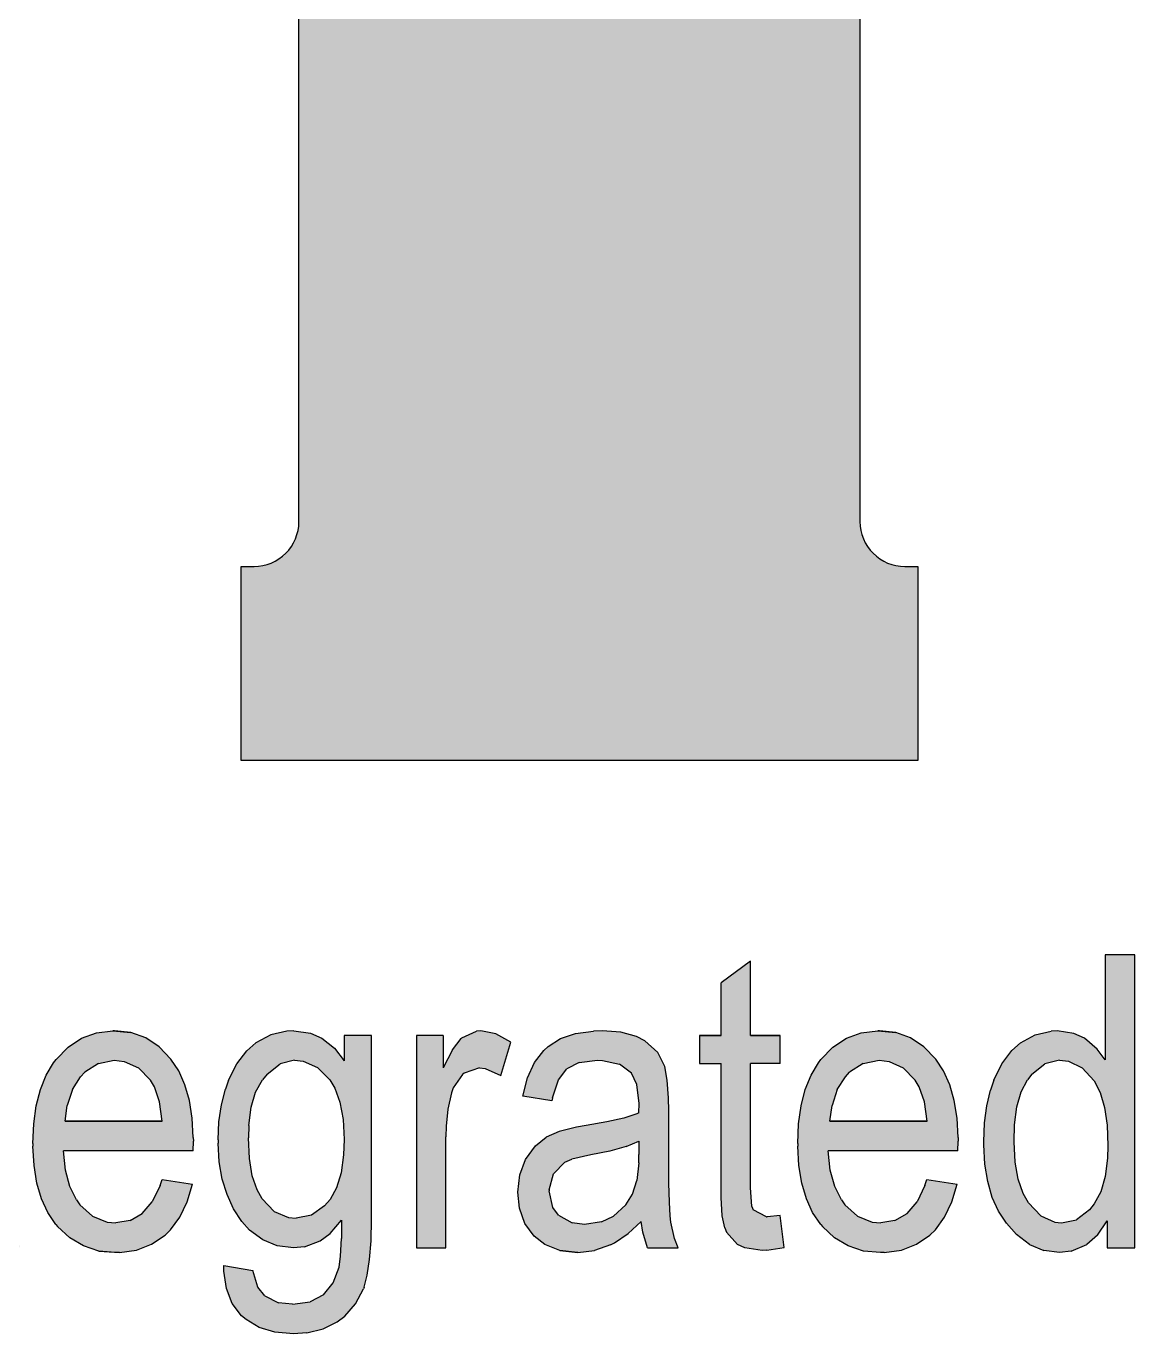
# Paper-space layout '00' of a CAD drawing. Header units: millimetres. Extents: x 22 to 862, y -5 to 589.
# Drawn here: x 761.46 to 767.55, y 460.09 to 467.28 of the extents above; entities that cross this region are included whole.
import ezdxf

# ---------------------------------------------------------------- set-up
doc = ezdxf.new("R2010")
doc.units = ezdxf.units.MM
doc.header["$LTSCALE"] = 0.5
doc.layers.add('FALTTR$0$UIS-mM', color=164, linetype='Continuous')
doc.layers.add('FALTTR$0$ZS__A0NO7', color=255, linetype='Continuous', lineweight=5)

# ---------------------------------------------------------------- blocks, each defined once
blk = doc.blocks.new('FALTTR$0$new block')
at = {"layer": 'FALTTR$0$UIS-mM'}
h = blk.add_hatch(color=256, dxfattribs=at)
edge = h.paths.add_edge_path()
edge.add_line((16.3586, 13.6535), (16.3586, 12.586))
edge.add_line((16.3586, 12.586), (16.2874, 12.586))
edge.add_arc((16.2874, 12.3396), 0.2464, 90, 180)
edge.add_line((16.041, 12.3396), (16.041, 7.7803))
edge.add_arc((16.2874, 7.7803), 0.2464, 180, 270)
edge.add_line((16.2874, 7.5339), (16.3586, 7.5339))
edge.add_line((16.3586, 7.5339), (16.3586, 6.4665))
edge.add_line((16.3586, 6.4665), (12.6402, 6.4665))
edge.add_line((12.6402, 6.4665), (12.6402, 7.5339))
edge.add_line((12.6402, 7.5339), (12.7115, 7.5339))
edge.add_arc((12.7115, 7.7803), 0.2464, 270, 360)
edge.add_line((12.9579, 7.7803), (12.9579, 12.3396))
edge.add_arc((12.7115, 12.3396), 0.2464, 0, 90)
edge.add_line((12.7115, 12.586), (12.6402, 12.586))
edge.add_line((12.6402, 12.586), (12.6402, 13.6535))
edge.add_line((12.6402, 13.6535), (16.3586, 13.6535))
h = blk.add_hatch(color=256, dxfattribs=at)
h.paths.add_polyline_path([(9.7324, 5.3986), (9.5575, 5.3986), (9.5575, 3.7878), (9.7324, 3.7878)])
h.paths.add_polyline_path([(10.0139, 3.7878), (10.1755, 3.7878), (10.1755, 4.4258), (10.1765, 4.4715), (10.187, 4.577), (10.2098, 4.6617), (10.245, 4.7235), (10.2668, 4.7472), (10.34, 4.7948), (10.4304, 4.81), (10.4542, 4.809), (10.5388, 4.7777), (10.5568, 4.7634), (10.6081, 4.6851), (10.6244, 4.6084), (10.6291, 4.4981), (10.6291, 3.7878), (10.7908, 3.7878), (10.7908, 4.5048), (10.7898, 4.5732), (10.7832, 4.6712), (10.7708, 4.7444), (10.7546, 4.7948), (10.7118, 4.8718), (10.6852, 4.8994), (10.6063, 4.9507), (10.5568, 4.9688), (10.4646, 4.9811), (10.3714, 4.9688), (10.2887, 4.9336), (10.2811, 4.9289), (10.2155, 4.8699), (10.1603, 4.79), (10.1603, 4.9545), (10.0139, 4.9545)])
h.paths.add_polyline_path([(11.0751, 4.1292), (11.076, 4.0645), (11.0817, 3.9628), (11.095, 3.8971), (11.1046, 3.8734), (11.1654, 3.8059), (11.2053, 3.7868), (11.3271, 3.7735), (11.4222, 3.7897), (11.4003, 3.9647), (11.3258, 3.9567), (11.251, 3.996), (11.2443, 4.0141), (11.2367, 4.1187), (11.2367, 4.8005), (11.4003, 4.8005), (11.4003, 4.9545), (11.2367, 4.9545), (11.2367, 5.3625), (11.0751, 5.2436), (11.0751, 4.9545), (10.9562, 4.9545), (10.9562, 4.8005), (11.0751, 4.8005)])
h.paths.add_polyline_path([(11.6637, 4.3203), (12.3768, 4.3203), (12.3787, 4.3735), (12.3778, 4.3945), (12.3721, 4.501), (12.3559, 4.597), (12.3312, 4.6835), (12.2979, 4.7596), (12.2542, 4.8252), (12.1895, 4.8918), (12.1163, 4.9412), (12.0345, 4.9707), (11.9356, 4.9811), (11.8453, 4.9697), (11.7635, 4.9393), (11.6893, 4.8908), (11.6237, 4.8224), (11.6095, 4.8043), (11.5695, 4.7358), (11.5372, 4.6569), (11.5144, 4.5685), (11.5011, 4.4696), (11.4963, 4.3612), (11.4963, 4.346), (11.503, 4.2395), (11.5182, 4.1434), (11.5439, 4.0569), (11.5781, 3.9808), (11.6228, 3.9162), (11.6323, 3.9048), (11.6989, 3.842), (11.774, 3.7973), (11.8577, 3.7697), (11.9718, 3.7612), (12.0649, 3.7745), (12.1486, 3.8068), (12.2228, 3.8572), (12.2532, 3.8867), (12.3036, 3.9551), (12.3436, 4.0398), (12.373, 4.1377), (12.2057, 4.1634), (12.1952, 4.1301), (12.1524, 4.0398), (12.0973, 3.9751), (12.0307, 3.9371), (11.9518, 3.9238), (11.9052, 3.9285), (11.8244, 3.9609), (11.755, 4.0236), (11.7359, 4.0502), (11.6998, 4.1235), (11.6751, 4.2138)])
h.paths.add_polyline_path([(11.6732, 4.4829), (11.6846, 4.5704), (11.7131, 4.6569), (11.7578, 4.7282), (11.7816, 4.7529), (11.8567, 4.8014), (11.9432, 4.8185), (11.9984, 4.8119), (12.0764, 4.7767), (12.142, 4.7092), (12.1638, 4.6721), (12.1924, 4.5894), (12.2066, 4.4829)], flags=16)
h.paths.add_polyline_path([(12.5366, 4.1653), (12.5632, 4.0797), (12.5984, 4.0017), (12.644, 3.9323), (12.6868, 3.8848), (12.7591, 3.8306), (12.839, 3.7983), (12.9283, 3.7878), (12.9892, 3.7935), (13.0748, 3.8258), (13.129, 3.8667), (13.1927, 3.939), (13.1917, 3.8391), (13.187, 3.7421), (13.1784, 3.6803), (13.1471, 3.5938), (13.0929, 3.5282), (13.0196, 3.4902), (12.9226, 3.4769), (12.8456, 3.4854), (12.7705, 3.5225), (12.7315, 3.57), (12.7039, 3.6623), (12.5461, 3.6908), (12.5461, 3.6585), (12.5594, 3.5634), (12.5917, 3.4816), (12.6431, 3.4141), (12.6678, 3.3922), (12.7401, 3.3485), (12.8266, 3.3228), (12.9283, 3.3143), (13.0016, 3.319), (13.0909, 3.3409), (13.1689, 3.3808), (13.2098, 3.4122), (13.2697, 3.4797), (13.3125, 3.5624), (13.3163, 3.571), (13.3334, 3.6376), (13.3467, 3.7222), (13.3543, 3.8249), (13.3562, 3.9456), (13.3562, 4.9545), (13.207, 4.9545), (13.207, 4.8147), (13.1528, 4.8842), (13.0843, 4.9393), (13.0215, 4.9669), (12.9293, 4.9811), (12.8913, 4.9792), (12.8028, 4.9583), (12.722, 4.9146), (12.6716, 4.8708), (12.6165, 4.7995), (12.5718, 4.7082), (12.5537, 4.6598), (12.5318, 4.5742), (12.5185, 4.48), (12.5147, 4.3802), (12.5147, 4.3631), (12.5204, 4.2604)])
h.paths.add_polyline_path([(12.6859, 4.2784), (12.6802, 4.3916), (12.6821, 4.4601), (12.6954, 4.5599), (12.7201, 4.6436), (12.7572, 4.7101), (12.7829, 4.7425), (12.8542, 4.7995), (12.9341, 4.8185), (12.9816, 4.8128), (13.0596, 4.7786), (13.1271, 4.7101), (13.1547, 4.6655), (13.1832, 4.5875), (13.2003, 4.4933), (13.206, 4.383), (13.2032, 4.2994), (13.1898, 4.1995), (13.1651, 4.1177), (13.129, 4.0531), (13.0995, 4.0189), (13.0263, 3.9675), (12.9426, 3.9504), (12.9017, 3.9542), (12.8228, 3.9875), (12.7562, 4.0559), (12.7277, 4.1054), (12.7011, 4.1834)], flags=16)
h.paths.add_polyline_path([(13.6035, 3.7878), (13.7651, 3.7878), (13.7651, 4.3983), (13.767, 4.4563), (13.7765, 4.5504), (13.7956, 4.6388), (13.8051, 4.6674), (13.8564, 4.7406), (13.8659, 4.7482), (13.9505, 4.7767), (13.9819, 4.7729), (14.0685, 4.7339), (14.1227, 4.9174), (14.0409, 4.964), (13.9572, 4.9811), (13.9344, 4.9792), (13.8526, 4.9412), (13.8488, 4.9374), (13.8013, 4.8766), (13.7499, 4.7777), (13.7499, 4.9545), (13.6035, 4.9545)])
h.paths.add_polyline_path([(14.1721, 4.1891), (14.1616, 4.094), (14.1702, 4.0046), (14.1997, 3.9209), (14.2501, 3.8515), (14.31, 3.8049), (14.3918, 3.7726), (14.4916, 3.7612), (14.5829, 3.7726), (14.6704, 3.804), (14.6922, 3.8154), (14.7674, 3.8658), (14.8396, 3.9314), (14.8482, 3.8724), (14.8729, 3.7878), (15.0422, 3.7878), (15.0222, 3.8382), (15.0013, 3.9285), (14.9975, 3.9637), (14.9937, 4.0379), (14.9908, 4.1425), (14.9899, 4.2765), (14.9899, 4.5399), (14.9889, 4.6122), (14.9823, 4.7092), (14.968, 4.7843), (14.93, 4.8604), (14.8596, 4.925), (14.813, 4.9488), (14.7274, 4.9726), (14.6238, 4.9811), (14.5772, 4.9792), (14.4783, 4.9659), (14.3946, 4.9374), (14.3271, 4.8946), (14.3033, 4.8727), (14.2529, 4.8071), (14.2149, 4.7225), (14.1892, 4.6217), (14.348, 4.5951), (14.3518, 4.6122), (14.3851, 4.7101), (14.4307, 4.771), (14.4983, 4.8062), (14.599, 4.8185), (14.6266, 4.8176), (14.7189, 4.7967), (14.7854, 4.7482), (14.8158, 4.6845), (14.8282, 4.5799), (14.8263, 4.5295), (14.8149, 4.5238), (14.7426, 4.5), (14.6504, 4.4791), (14.5372, 4.4601), (14.483, 4.4515), (14.388, 4.4268), (14.3176, 4.3954), (14.2577, 4.3488), (14.2015, 4.27)])
h.paths.add_polyline_path([(14.3566, 4.1948), (14.4193, 4.2585), (14.4583, 4.2746), (14.562, 4.2984), (14.6666, 4.3193), (14.7569, 4.345), (14.8263, 4.3735), (14.8263, 4.3003), (14.8254, 4.2547), (14.8149, 4.1567), (14.7911, 4.0816), (14.755, 4.0227), (14.6865, 3.9609), (14.62, 3.9304), (14.5277, 3.9162), (14.4593, 3.9247), (14.3851, 3.9666), (14.3537, 4.0093), (14.333, 4.1033)], flags=16)
h.paths.add_polyline_path([(15.4396, 4.8005), (15.6032, 4.8005), (15.6032, 4.9545), (15.4396, 4.9545), (15.4396, 5.3625), (15.278, 5.2436), (15.278, 4.9545), (15.1591, 4.9545), (15.1591, 4.8005), (15.278, 4.8005), (15.278, 4.1292), (15.2789, 4.0645), (15.2846, 3.9628), (15.2979, 3.8971), (15.3075, 3.8734), (15.3683, 3.8059), (15.4082, 3.7868), (15.5043, 3.7726), (15.53, 3.7735), (15.625, 3.7897), (15.6032, 3.9647), (15.5287, 3.9567), (15.4539, 3.996), (15.4472, 4.0141), (15.4396, 4.1187)])
h.paths.add_polyline_path([(15.8666, 4.3203), (16.5797, 4.3203), (16.5816, 4.3735), (16.5807, 4.3945), (16.575, 4.501), (16.5588, 4.597), (16.5341, 4.6835), (16.5008, 4.7596), (16.4571, 4.8252), (16.3924, 4.8918), (16.3192, 4.9412), (16.2374, 4.9707), (16.1385, 4.9811), (16.0482, 4.9697), (15.9664, 4.9393), (15.8922, 4.8908), (15.8266, 4.8224), (15.8133, 4.8043), (15.7724, 4.7358), (15.7401, 4.6569), (15.7173, 4.5685), (15.704, 4.4696), (15.6992, 4.3612), (15.6992, 4.346), (15.7059, 4.2395), (15.7211, 4.1434), (15.7468, 4.0569), (15.781, 3.9808), (15.8257, 3.9162), (15.8352, 3.9048), (15.9018, 3.842), (15.9769, 3.7973), (16.0606, 3.7697), (16.1537, 3.7612), (16.1747, 3.7612), (16.2688, 3.7745), (16.3515, 3.8068), (16.4257, 3.8572), (16.4561, 3.8867), (16.5065, 3.9551), (16.5465, 4.0398), (16.5759, 4.1377), (16.4086, 4.1634), (16.3981, 4.1301), (16.3553, 4.0398), (16.3002, 3.9751), (16.2336, 3.9371), (16.1556, 3.9238), (16.1081, 3.9285), (16.0273, 3.9609), (15.9579, 4.0236), (15.9388, 4.0502), (15.9027, 4.1235), (15.878, 4.2138)])
h.paths.add_polyline_path([(15.8761, 4.4829), (15.8875, 4.5704), (15.916, 4.6569), (15.9607, 4.7282), (15.9845, 4.7529), (16.0596, 4.8014), (16.1461, 4.8185), (16.2013, 4.8119), (16.2793, 4.7767), (16.3449, 4.7092), (16.3667, 4.6721), (16.3953, 4.5894), (16.4095, 4.4829)], flags=16)
h.paths.add_polyline_path([(16.7214, 4.3707), (16.7224, 4.3536), (16.7281, 4.2471), (16.7433, 4.151), (16.768, 4.0645), (16.8022, 3.9884), (16.846, 3.9219), (16.9011, 3.8601), (16.9734, 3.8049), (17.0523, 3.7726), (17.1379, 3.7612), (17.2026, 3.7688), (17.2872, 3.8059), (17.3461, 3.8563), (17.4003, 3.9352), (17.4003, 3.7878), (17.5515, 3.7878), (17.5515, 5.3986), (17.388, 5.3986), (17.388, 4.8205), (17.3442, 4.8804), (17.2748, 4.9393), (17.2168, 4.9659), (17.1255, 4.9811), (17.0923, 4.9792), (17.0038, 4.9583), (16.923, 4.9136), (16.8755, 4.8718), (16.8213, 4.7995), (16.7766, 4.7082), (16.7585, 4.654), (16.7376, 4.5685), (16.7262, 4.4743)])
h.paths.add_polyline_path([(16.8907, 4.4639), (16.904, 4.5628), (16.9278, 4.6455), (16.961, 4.7101), (16.9858, 4.7425), (17.0561, 4.7995), (17.137, 4.8185), (17.1864, 4.8128), (17.2625, 4.7767), (17.3281, 4.7063), (17.3281, 4.7054), (17.3614, 4.6407), (17.3851, 4.559), (17.3994, 4.462), (17.4032, 4.3479), (17.4013, 4.2794), (17.3889, 4.1796), (17.3642, 4.0959), (17.3281, 4.0293), (17.3024, 3.997), (17.2301, 3.9418), (17.1493, 3.9238), (17.1113, 3.9276), (17.0343, 3.9628), (16.9667, 4.0341), (16.9373, 4.0854), (16.9097, 4.1643), (16.8935, 4.2585), (16.8878, 4.3697)], flags=16)
for p, q in [((17.388, 5.3986), (17.388, 4.8205)), ((17.5515, 5.3986), (17.388, 5.3986)), ((17.5515, 3.7878), (17.5515, 5.3986)), ((15.4396, 5.3625), (15.278, 5.2436)), ((15.4396, 4.9545), (15.4396, 5.3625)), ((15.278, 4.9545), (15.278, 5.2436)), ((11.7635, 4.9393), (11.8453, 4.9697)), ((11.8453, 4.9697), (11.9356, 4.9811)), ((11.9356, 4.9811), (12.0345, 4.9707)), ((11.9442, 4.9811), (11.9356, 4.9811)), ((11.9356, 4.9811), (12.0345, 4.9707)), ((12.0345, 4.9707), (11.9442, 4.9811)), ((12.1163, 4.9412), (12.0345, 4.9707)), ((12.8913, 4.9792), (12.8028, 4.9583)), ((12.9293, 4.9811), (12.8913, 4.9792)), ((12.9293, 4.9811), (13.0215, 4.9669)), ((13.0215, 4.9669), (13.0843, 4.9393)), ((13.8526, 4.9412), (13.9344, 4.9792)), ((13.9572, 4.9811), (13.9344, 4.9792)), ((14.0409, 4.964), (13.9572, 4.9811)), ((14.1227, 4.9174), (14.0409, 4.964)), ((14.3946, 4.9374), (14.4783, 4.9659)), ((14.4783, 4.9659), (14.5772, 4.9792)), ((14.6238, 4.9811), (14.5772, 4.9792)), ((14.7274, 4.9726), (14.6238, 4.9811)), ((14.813, 4.9488), (14.7274, 4.9726)), ((15.9664, 4.9393), (16.0482, 4.9697)), ((16.0482, 4.9697), (16.1385, 4.9811)), ((16.1385, 4.9811), (16.2374, 4.9707)), ((16.148, 4.9811), (16.1385, 4.9811)), ((16.1385, 4.9811), (16.2374, 4.9707)), ((16.2374, 4.9707), (16.148, 4.9811)), ((16.3192, 4.9412), (16.2374, 4.9707)), ((17.0038, 4.9583), (17.0923, 4.9792)), ((17.1255, 4.9811), (17.0923, 4.9792)), ((17.2168, 4.9659), (17.1255, 4.9811)), ((17.2748, 4.9393), (17.2168, 4.9659)), ((11.6237, 4.8224), (11.6893, 4.8908)), ((11.6893, 4.8908), (11.7635, 4.9393)), ((12.1895, 4.8918), (12.1163, 4.9412)), ((12.2542, 4.8252), (12.1895, 4.8918)), ((12.722, 4.9146), (12.6716, 4.8708)), ((12.8028, 4.9583), (12.722, 4.9146)), ((13.0843, 4.9393), (13.1528, 4.8842)), ((13.207, 4.9545), (13.207, 4.8147)), ((13.3562, 4.9545), (13.207, 4.9545)), ((13.3562, 3.9456), (13.3562, 4.9545)), ((13.6035, 4.9545), (13.6035, 3.7878)), ((13.7499, 4.9545), (13.6035, 4.9545)), ((13.7499, 4.9545), (13.7499, 4.7777)), ((13.8013, 4.8766), (13.8488, 4.9374)), ((13.8526, 4.9412), (13.8488, 4.9374)), ((14.0685, 4.7339), (14.1227, 4.9174)), ((14.3271, 4.8946), (14.3033, 4.8727)), ((14.3271, 4.8946), (14.3946, 4.9374)), ((14.8596, 4.925), (14.813, 4.9488)), ((14.93, 4.8604), (14.8596, 4.925)), ((15.278, 4.9545), (15.1591, 4.9545)), ((15.278, 4.9545), (15.1591, 4.9545)), ((15.1591, 4.9545), (15.278, 4.9545)), ((15.1591, 4.9545), (15.1591, 4.9545)), ((15.1591, 4.9545), (15.1591, 4.8005)), ((15.4396, 4.9545), (15.6032, 4.9545)), ((15.4396, 4.9545), (15.6032, 4.9545)), ((15.6032, 4.9545), (15.4396, 4.9545)), ((15.6032, 4.9545), (15.6032, 4.9545)), ((15.6032, 4.8005), (15.6032, 4.9545)), ((15.8266, 4.8224), (15.8922, 4.8908)), ((15.8922, 4.8908), (15.9664, 4.9393)), ((16.3924, 4.8918), (16.3192, 4.9412)), ((16.4571, 4.8252), (16.3924, 4.8918)), ((16.8755, 4.8718), (16.923, 4.9136)), ((16.923, 4.9136), (17.0038, 4.9583)), ((17.3442, 4.8804), (17.2748, 4.9393)), ((11.6095, 4.8043), (11.6237, 4.8224)), ((11.8567, 4.8014), (11.9432, 4.8185)), ((11.9432, 4.8185), (11.9984, 4.8119)), ((12.2979, 4.7596), (12.2542, 4.8252)), ((12.6165, 4.7995), (12.6716, 4.8708)), ((12.9341, 4.8185), (12.8542, 4.7995)), ((12.9341, 4.8185), (12.9816, 4.8128)), ((13.1528, 4.8842), (13.207, 4.8147)), ((13.8013, 4.8766), (13.7499, 4.7777)), ((14.2529, 4.8071), (14.3033, 4.8727)), ((14.4983, 4.8062), (14.599, 4.8185)), ((14.599, 4.8185), (14.6266, 4.8176)), ((14.6266, 4.8176), (14.7189, 4.7967)), ((14.968, 4.7843), (14.93, 4.8604)), ((15.8133, 4.8043), (15.8266, 4.8224)), ((16.0596, 4.8014), (16.1461, 4.8185)), ((16.1461, 4.8185), (16.2013, 4.8119)), ((16.5008, 4.7596), (16.4571, 4.8252)), ((16.8213, 4.7995), (16.8755, 4.8718)), ((17.137, 4.8185), (17.0561, 4.7995)), ((17.137, 4.8185), (17.1864, 4.8128)), ((17.388, 4.8205), (17.3442, 4.8804)), ((11.5695, 4.7358), (11.6095, 4.8043)), ((11.7578, 4.7282), (11.7816, 4.7529)), ((11.8567, 4.8014), (11.7816, 4.7529)), ((11.9984, 4.8119), (12.0764, 4.7767)), ((12.142, 4.7092), (12.0764, 4.7767)), ((12.3312, 4.6835), (12.2979, 4.7596)), ((12.5718, 4.7082), (12.6165, 4.7995)), ((12.7829, 4.7425), (12.8542, 4.7995)), ((12.9816, 4.8128), (13.0596, 4.7786)), ((13.0596, 4.7786), (13.1271, 4.7101)), ((13.7499, 4.7777), (13.7499, 4.7777)), ((13.8659, 4.7482), (13.8564, 4.7406)), ((13.9505, 4.7767), (13.8659, 4.7482)), ((13.9505, 4.7767), (13.9819, 4.7729)), ((13.9819, 4.7729), (14.0685, 4.7339)), ((14.2149, 4.7225), (14.2529, 4.8071)), ((14.3851, 4.7101), (14.4307, 4.771)), ((14.4983, 4.8062), (14.4307, 4.771)), ((14.7854, 4.7482), (14.7189, 4.7967)), ((14.8158, 4.6845), (14.7854, 4.7482)), ((14.9823, 4.7092), (14.968, 4.7843)), ((15.1591, 4.8005), (15.278, 4.8005)), ((15.278, 4.1292), (15.278, 4.8005)), ((15.6032, 4.8005), (15.4396, 4.8005)), ((15.4396, 4.1187), (15.4396, 4.8005)), ((15.7724, 4.7358), (15.8133, 4.8043)), ((15.9607, 4.7282), (15.9845, 4.7529)), ((16.0596, 4.8014), (15.9845, 4.7529)), ((16.2013, 4.8119), (16.2793, 4.7767)), ((16.3449, 4.7092), (16.2793, 4.7767)), ((16.5341, 4.6835), (16.5008, 4.7596)), ((16.7766, 4.7082), (16.8213, 4.7995)), ((16.9858, 4.7425), (17.0561, 4.7995)), ((17.1864, 4.8128), (17.2625, 4.7767)), ((17.2625, 4.7767), (17.3281, 4.7063)), ((11.5372, 4.6569), (11.5695, 4.7358)), ((11.7131, 4.6569), (11.7578, 4.7282)), ((12.1638, 4.6721), (12.142, 4.7092)), ((12.3559, 4.597), (12.3312, 4.6835)), ((12.5718, 4.7082), (12.5537, 4.6598)), ((12.7201, 4.6436), (12.7572, 4.7101)), ((12.7829, 4.7425), (12.7572, 4.7101)), ((13.1271, 4.7101), (13.1547, 4.6655)), ((13.8564, 4.7406), (13.8051, 4.6674)), ((14.1892, 4.6217), (14.2149, 4.7225)), ((14.3518, 4.6122), (14.3851, 4.7101)), ((14.8282, 4.5799), (14.8158, 4.6845)), ((14.9889, 4.6122), (14.9823, 4.7092)), ((15.7401, 4.6569), (15.7724, 4.7358)), ((15.916, 4.6569), (15.9607, 4.7282)), ((16.3667, 4.6721), (16.3449, 4.7092)), ((16.5588, 4.597), (16.5341, 4.6835)), ((16.7766, 4.7082), (16.7585, 4.654)), ((16.9278, 4.6455), (16.961, 4.7101)), ((16.9858, 4.7425), (16.961, 4.7101)), ((17.3281, 4.7063), (17.3281, 4.7054)), ((17.3281, 4.7054), (17.3614, 4.6407)), ((11.5144, 4.5685), (11.5372, 4.6569)), ((11.7131, 4.6569), (11.6846, 4.5704)), ((12.1924, 4.5894), (12.1638, 4.6721)), ((12.5318, 4.5742), (12.5537, 4.6598)), ((12.6954, 4.5599), (12.7201, 4.6436)), ((13.1547, 4.6655), (13.1832, 4.5875)), ((13.7956, 4.6388), (13.7765, 4.5504)), ((13.8051, 4.6674), (13.7956, 4.6388)), ((14.348, 4.5951), (14.1892, 4.6217)), ((14.3518, 4.6122), (14.348, 4.5951)), ((14.9899, 4.5399), (14.9889, 4.6122)), ((15.7173, 4.5685), (15.7401, 4.6569)), ((15.916, 4.6569), (15.8875, 4.5704)), ((16.3953, 4.5894), (16.3667, 4.6721)), ((16.7376, 4.5685), (16.7585, 4.654)), ((16.904, 4.5628), (16.9278, 4.6455)), ((17.3614, 4.6407), (17.3851, 4.559)), ((11.5011, 4.4696), (11.5144, 4.5685)), ((11.6732, 4.4829), (11.6846, 4.5704)), ((12.2066, 4.4829), (12.1924, 4.5894)), ((12.3721, 4.501), (12.3559, 4.597)), ((12.5185, 4.48), (12.5318, 4.5742)), ((12.6821, 4.4601), (12.6954, 4.5599)), ((13.1832, 4.5875), (13.2003, 4.4933)), ((13.7765, 4.5504), (13.767, 4.4563)), ((14.8263, 4.5295), (14.8282, 4.5799)), ((14.9899, 4.2765), (14.9899, 4.5399)), ((15.704, 4.4696), (15.7173, 4.5685)), ((15.8761, 4.4829), (15.8875, 4.5704)), ((16.4095, 4.4829), (16.3953, 4.5894)), ((16.575, 4.501), (16.5588, 4.597)), ((16.7262, 4.4743), (16.7376, 4.5685)), ((16.8907, 4.4639), (16.904, 4.5628)), ((17.3851, 4.559), (17.3994, 4.462)), ((11.4963, 4.3612), (11.5011, 4.4696)), ((12.2066, 4.4829), (11.6732, 4.4829)), ((12.2066, 4.4829), (11.6732, 4.4829)), ((11.6732, 4.4829), (12.2066, 4.4829)), ((11.6732, 4.4829), (11.6732, 4.4829)), ((12.3778, 4.3945), (12.3721, 4.501)), ((12.5147, 4.3802), (12.5185, 4.48)), ((12.6821, 4.4601), (12.6802, 4.3916)), ((13.2003, 4.4933), (13.206, 4.383)), ((14.5372, 4.4601), (14.483, 4.4515)), ((14.6504, 4.4791), (14.5372, 4.4601)), ((14.7426, 4.5), (14.6504, 4.4791)), ((14.8149, 4.5238), (14.7426, 4.5)), ((14.8263, 4.5295), (14.8149, 4.5238)), ((15.6992, 4.3612), (15.704, 4.4696)), ((16.4095, 4.4829), (15.8761, 4.4829)), ((16.4095, 4.4829), (15.8761, 4.4829)), ((15.8761, 4.4829), (16.4095, 4.4829)), ((15.8761, 4.4829), (15.8761, 4.4829)), ((16.5807, 4.3945), (16.575, 4.501)), ((16.7214, 4.3707), (16.7262, 4.4743)), ((16.8878, 4.3697), (16.8907, 4.4639)), ((17.3994, 4.462), (17.4032, 4.3479)), ((12.3778, 4.3945), (12.3787, 4.3735)), ((12.6859, 4.2784), (12.6802, 4.3916)), ((13.767, 4.4563), (13.7651, 4.3983)), ((13.7651, 3.7878), (13.7651, 4.3983)), ((14.2577, 4.3488), (14.3176, 4.3954)), ((14.388, 4.4268), (14.3176, 4.3954)), ((14.483, 4.4515), (14.388, 4.4268)), ((16.5807, 4.3945), (16.5816, 4.3735)), ((11.4963, 4.3612), (11.4963, 4.346)), ((11.503, 4.2395), (11.4963, 4.346)), ((12.3768, 4.3203), (11.6637, 4.3203)), ((11.6751, 4.2138), (11.6637, 4.3203)), ((12.3768, 4.3203), (12.3787, 4.3735)), ((12.5147, 4.3802), (12.5147, 4.3631)), ((12.5204, 4.2604), (12.5147, 4.3631)), ((13.206, 4.383), (13.2032, 4.2994)), ((14.2035, 4.2727), (14.2577, 4.3488)), ((14.6666, 4.3193), (14.562, 4.2984)), ((14.7569, 4.345), (14.6666, 4.3193)), ((14.7569, 4.345), (14.8263, 4.3735)), ((14.8263, 4.3735), (14.8263, 4.3003)), ((15.6992, 4.3612), (15.6992, 4.346)), ((15.7059, 4.2395), (15.6992, 4.346)), ((16.5797, 4.3203), (15.8666, 4.3203)), ((15.878, 4.2138), (15.8666, 4.3203)), ((16.5797, 4.3203), (16.5816, 4.3735)), ((16.7224, 4.3536), (16.7214, 4.3707)), ((16.7281, 4.2471), (16.7224, 4.3536)), ((16.8935, 4.2585), (16.8878, 4.3697)), ((17.4032, 4.3479), (17.4013, 4.2794)), ((12.5366, 4.1653), (12.5204, 4.2604)), ((12.7011, 4.1834), (12.6859, 4.2784)), ((13.2032, 4.2994), (13.1898, 4.1995)), ((14.1721, 4.1891), (14.2025, 4.2727)), ((14.2035, 4.2727), (14.2025, 4.2727)), ((14.4193, 4.2585), (14.3566, 4.1948)), ((14.4193, 4.2585), (14.4583, 4.2746)), ((14.562, 4.2984), (14.4583, 4.2746)), ((14.8254, 4.2547), (14.8149, 4.1567)), ((14.8254, 4.2547), (14.8263, 4.3003)), ((14.9908, 4.1425), (14.9899, 4.2765)), ((16.7433, 4.151), (16.7281, 4.2471)), ((16.9097, 4.1643), (16.8935, 4.2585)), ((17.4013, 4.2794), (17.3889, 4.1796)), ((11.5182, 4.1434), (11.503, 4.2395)), ((11.6998, 4.1235), (11.6751, 4.2138)), ((12.7277, 4.1054), (12.7011, 4.1834)), ((13.1898, 4.1995), (13.1651, 4.1177)), ((14.1616, 4.094), (14.1721, 4.1891)), ((14.3338, 4.1063), (14.3566, 4.1948)), ((15.7211, 4.1434), (15.7059, 4.2395)), ((15.9027, 4.1235), (15.878, 4.2138)), ((17.3889, 4.1796), (17.3642, 4.0959)), ((11.5439, 4.0569), (11.5182, 4.1434)), ((11.7359, 4.0502), (11.6998, 4.1235)), ((12.1952, 4.1301), (12.1524, 4.0398)), ((12.1952, 4.1301), (12.2057, 4.1634)), ((12.2057, 4.1634), (12.373, 4.1377)), ((12.3436, 4.0398), (12.373, 4.1377)), ((12.5632, 4.0797), (12.5366, 4.1653)), ((12.7562, 4.0559), (12.7277, 4.1054)), ((13.1651, 4.1177), (13.129, 4.0531)), ((14.3338, 4.1063), (14.3338, 4.0997)), ((14.3537, 4.0093), (14.3338, 4.0997)), ((14.7911, 4.0816), (14.8149, 4.1567)), ((14.9937, 4.0379), (14.9908, 4.1425)), ((15.2789, 4.0645), (15.278, 4.1292)), ((15.4472, 4.0141), (15.4396, 4.1187)), ((15.7468, 4.0569), (15.7211, 4.1434)), ((15.9388, 4.0502), (15.9027, 4.1235)), ((16.3981, 4.1301), (16.3553, 4.0398)), ((16.3981, 4.1301), (16.4086, 4.1634)), ((16.4086, 4.1634), (16.5759, 4.1377)), ((16.5465, 4.0398), (16.5759, 4.1377)), ((16.768, 4.0645), (16.7433, 4.151)), ((16.9373, 4.0854), (16.9097, 4.1643)), ((11.5781, 3.9808), (11.5439, 4.0569)), ((11.7359, 4.0502), (11.755, 4.0236)), ((12.0973, 3.9751), (12.1524, 4.0398)), ((12.3036, 3.9551), (12.3436, 4.0398)), ((12.5984, 4.0017), (12.5632, 4.0797)), ((12.8228, 3.9875), (12.7562, 4.0559)), ((13.129, 4.0531), (13.0995, 4.0189)), ((14.1702, 4.0046), (14.1616, 4.094)), ((14.755, 4.0227), (14.7911, 4.0816)), ((14.9975, 3.9637), (14.9937, 4.0379)), ((15.2846, 3.9628), (15.2789, 4.0645)), ((15.781, 3.9808), (15.7468, 4.0569)), ((15.9388, 4.0502), (15.9579, 4.0236)), ((16.3002, 3.9751), (16.3553, 4.0398)), ((16.5065, 3.9551), (16.5465, 4.0398)), ((16.8022, 3.9884), (16.768, 4.0645)), ((16.9667, 4.0341), (16.9373, 4.0854)), ((17.0343, 3.9628), (16.9667, 4.0341)), ((17.3281, 4.0293), (17.3024, 3.997)), ((17.3642, 4.0959), (17.3281, 4.0293)), ((11.6228, 3.9162), (11.5781, 3.9808)), ((11.8244, 3.9609), (11.755, 4.0236)), ((11.8244, 3.9609), (11.9052, 3.9285)), ((12.0307, 3.9371), (12.0973, 3.9751)), ((12.2532, 3.8867), (12.3036, 3.9551)), ((12.644, 3.9323), (12.5984, 4.0017)), ((12.8228, 3.9875), (12.9017, 3.9542)), ((13.0263, 3.9675), (12.9426, 3.9504)), ((13.0995, 4.0189), (13.0263, 3.9675)), ((14.1997, 3.9209), (14.1702, 4.0046)), ((14.3851, 3.9666), (14.3537, 4.0093)), ((14.3851, 3.9666), (14.4593, 3.9247)), ((14.62, 3.9304), (14.6865, 3.9609)), ((14.6865, 3.9609), (14.755, 4.0227)), ((15.0013, 3.9285), (14.9975, 3.9637)), ((15.2979, 3.8971), (15.2846, 3.9628)), ((15.4472, 4.0141), (15.4539, 3.996)), ((15.5281, 3.957), (15.4539, 3.996)), ((15.5281, 3.957), (15.5319, 3.957)), ((15.6032, 3.9647), (15.5319, 3.957)), ((15.5319, 3.957), (15.5319, 3.957)), ((15.625, 3.7897), (15.6032, 3.9647)), ((15.8257, 3.9162), (15.781, 3.9808)), ((16.0273, 3.9609), (15.9579, 4.0236)), ((16.0273, 3.9609), (16.1081, 3.9285)), ((16.2336, 3.9371), (16.3002, 3.9751)), ((16.4561, 3.8867), (16.5065, 3.9551)), ((16.846, 3.9219), (16.8022, 3.9884)), ((17.0343, 3.9628), (17.1113, 3.9276)), ((17.3024, 3.997), (17.2301, 3.9418)), ((11.6228, 3.9162), (11.6323, 3.9048)), ((11.6989, 3.842), (11.6323, 3.9048)), ((11.9052, 3.9285), (11.9518, 3.9238)), ((12.0307, 3.9371), (11.9518, 3.9238)), ((12.2532, 3.8867), (12.2228, 3.8572)), ((12.644, 3.9323), (12.6868, 3.8848)), ((12.7591, 3.8306), (12.6868, 3.8848)), ((12.9017, 3.9542), (12.9426, 3.9504)), ((13.129, 3.8667), (13.1927, 3.939)), ((13.1927, 3.939), (13.1917, 3.8391)), ((13.3543, 3.8249), (13.3562, 3.9456)), ((14.2501, 3.8515), (14.1997, 3.9209)), ((14.5277, 3.9162), (14.4593, 3.9247)), ((14.62, 3.9304), (14.5277, 3.9162)), ((14.7674, 3.8658), (14.8396, 3.9314)), ((14.8482, 3.8724), (14.8396, 3.9314)), ((15.0222, 3.8382), (15.0013, 3.9285)), ((15.2979, 3.8971), (15.3075, 3.8734)), ((15.8257, 3.9162), (15.8352, 3.9048)), ((15.9018, 3.842), (15.8352, 3.9048)), ((16.1081, 3.9285), (16.1556, 3.9238)), ((16.2336, 3.9371), (16.1556, 3.9238)), ((16.4561, 3.8867), (16.4257, 3.8572)), ((16.846, 3.9219), (16.9011, 3.8601)), ((17.1113, 3.9276), (17.1493, 3.9238)), ((17.1493, 3.9238), (17.2301, 3.9418)), ((17.3461, 3.8563), (17.4003, 3.9352)), ((17.4003, 3.9352), (17.4003, 3.7878)), ((11.774, 3.7973), (11.6989, 3.842)), ((12.1486, 3.8068), (12.2228, 3.8572)), ((12.839, 3.7983), (12.7591, 3.8306)), ((12.9892, 3.7935), (13.0748, 3.8258)), ((13.0748, 3.8258), (13.129, 3.8667)), ((13.187, 3.7421), (13.1917, 3.8391)), ((13.3467, 3.7222), (13.3543, 3.8249)), ((14.31, 3.8049), (14.2501, 3.8515)), ((14.6704, 3.804), (14.6922, 3.8154)), ((14.6922, 3.8154), (14.7674, 3.8658)), ((14.8729, 3.7878), (14.8482, 3.8724)), ((15.0422, 3.7878), (15.0222, 3.8382)), ((15.3075, 3.8734), (15.3683, 3.8059)), ((15.9769, 3.7973), (15.9018, 3.842)), ((16.3515, 3.8068), (16.4257, 3.8572)), ((16.9734, 3.8049), (16.9011, 3.8601)), ((17.3461, 3.8563), (17.2872, 3.8059)), ((11.8577, 3.7697), (11.774, 3.7973)), ((11.8577, 3.7697), (11.9718, 3.7612)), ((11.9508, 3.7612), (11.8577, 3.7697)), ((11.8577, 3.7697), (11.9718, 3.7612)), ((11.9718, 3.7612), (11.9508, 3.7612)), ((11.9718, 3.7612), (12.0649, 3.7745)), ((12.0649, 3.7745), (12.1486, 3.8068)), ((12.9283, 3.7878), (12.839, 3.7983)), ((12.9892, 3.7935), (12.9283, 3.7878)), ((13.1784, 3.6803), (13.187, 3.7421)), ((13.6035, 3.7878), (13.7651, 3.7878)), ((14.3918, 3.7726), (14.31, 3.8049)), ((14.3918, 3.7726), (14.4916, 3.7612)), ((14.4887, 3.7612), (14.3918, 3.7726)), ((14.3918, 3.7726), (14.4916, 3.7612)), ((14.4916, 3.7612), (14.4887, 3.7612)), ((14.4916, 3.7612), (14.5829, 3.7726)), ((14.6704, 3.804), (14.5829, 3.7726)), ((14.8729, 3.7878), (15.0422, 3.7878)), ((15.4082, 3.7868), (15.3683, 3.8059)), ((15.5043, 3.7726), (15.4082, 3.7868)), ((15.53, 3.7735), (15.5043, 3.7726)), ((15.53, 3.7735), (15.625, 3.7897)), ((16.0606, 3.7697), (15.9769, 3.7973)), ((16.1537, 3.7612), (16.0606, 3.7697)), ((16.1747, 3.7612), (16.1537, 3.7612)), ((16.1747, 3.7612), (16.2688, 3.7745)), ((16.2688, 3.7745), (16.3515, 3.8068)), ((16.9734, 3.8049), (17.0523, 3.7726)), ((17.1379, 3.7612), (17.0523, 3.7726)), ((17.2026, 3.7688), (17.1379, 3.7612)), ((17.2026, 3.7688), (17.2872, 3.8059)), ((17.4003, 3.7878), (17.5515, 3.7878)), ((12.5461, 3.6585), (12.5461, 3.6908)), ((12.5461, 3.6908), (12.7039, 3.6623)), ((13.1471, 3.5938), (13.1784, 3.6803)), ((13.3334, 3.6376), (13.3467, 3.7222)), ((12.5594, 3.5634), (12.5461, 3.6585)), ((12.7315, 3.57), (12.7039, 3.6623)), ((13.3163, 3.571), (13.3334, 3.6376)), ((12.5917, 3.4816), (12.5594, 3.5634)), ((12.7705, 3.5225), (12.7315, 3.57)), ((13.0929, 3.5282), (13.0196, 3.4902)), ((13.0929, 3.5282), (13.1471, 3.5938)), ((13.2697, 3.4797), (13.3125, 3.5624)), ((13.3163, 3.571), (13.3125, 3.5624)), ((12.6431, 3.4141), (12.5917, 3.4816)), ((12.7705, 3.5225), (12.8456, 3.4854)), ((12.9226, 3.4769), (12.8456, 3.4854)), ((12.9226, 3.4769), (13.0196, 3.4902)), ((13.2098, 3.4122), (13.2697, 3.4797)), ((12.6678, 3.3922), (12.6431, 3.4141)), ((12.7401, 3.3485), (12.6678, 3.3922)), ((13.0909, 3.3409), (13.1689, 3.3808)), ((13.1689, 3.3808), (13.2098, 3.4122)), ((12.8266, 3.3228), (12.7401, 3.3485)), ((12.9283, 3.3143), (12.8266, 3.3228)), ((13.0016, 3.319), (12.9283, 3.3143)), ((13.0016, 3.319), (13.0909, 3.3409))]:
    blk.add_line(p, q, dxfattribs=at)
blk.add_lwpolyline([(16.3586, 13.6535), (16.3586, 12.586), (16.2874, 12.586, 0.414214), (16.041, 12.3396), (16.041, 7.7803, 0.414214), (16.2874, 7.5339), (16.3586, 7.5339), (16.3586, 6.4665), (12.6402, 6.4665), (12.6402, 7.5339), (12.7115, 7.5339, 0.414214), (12.9579, 7.7803), (12.9579, 12.3396, 0.414214), (12.7115, 12.586), (12.6402, 12.586), (12.6402, 13.6535)], format="xyb", close=True, dxfattribs=at)
blk = doc.blocks.new('FALTTR')
at = {"layer": 'FALTTR$0$ZS__A0NO7'}
blk.add_blockref('FALTTR$0$new block', (750, 456.7724), dxfattribs=at)

psp = doc.layouts.new('00')

# ---------------------------------------------------------------- block references
psp.add_blockref('FALTTR', (0, 0))

doc.saveas('drawing.dxf')
